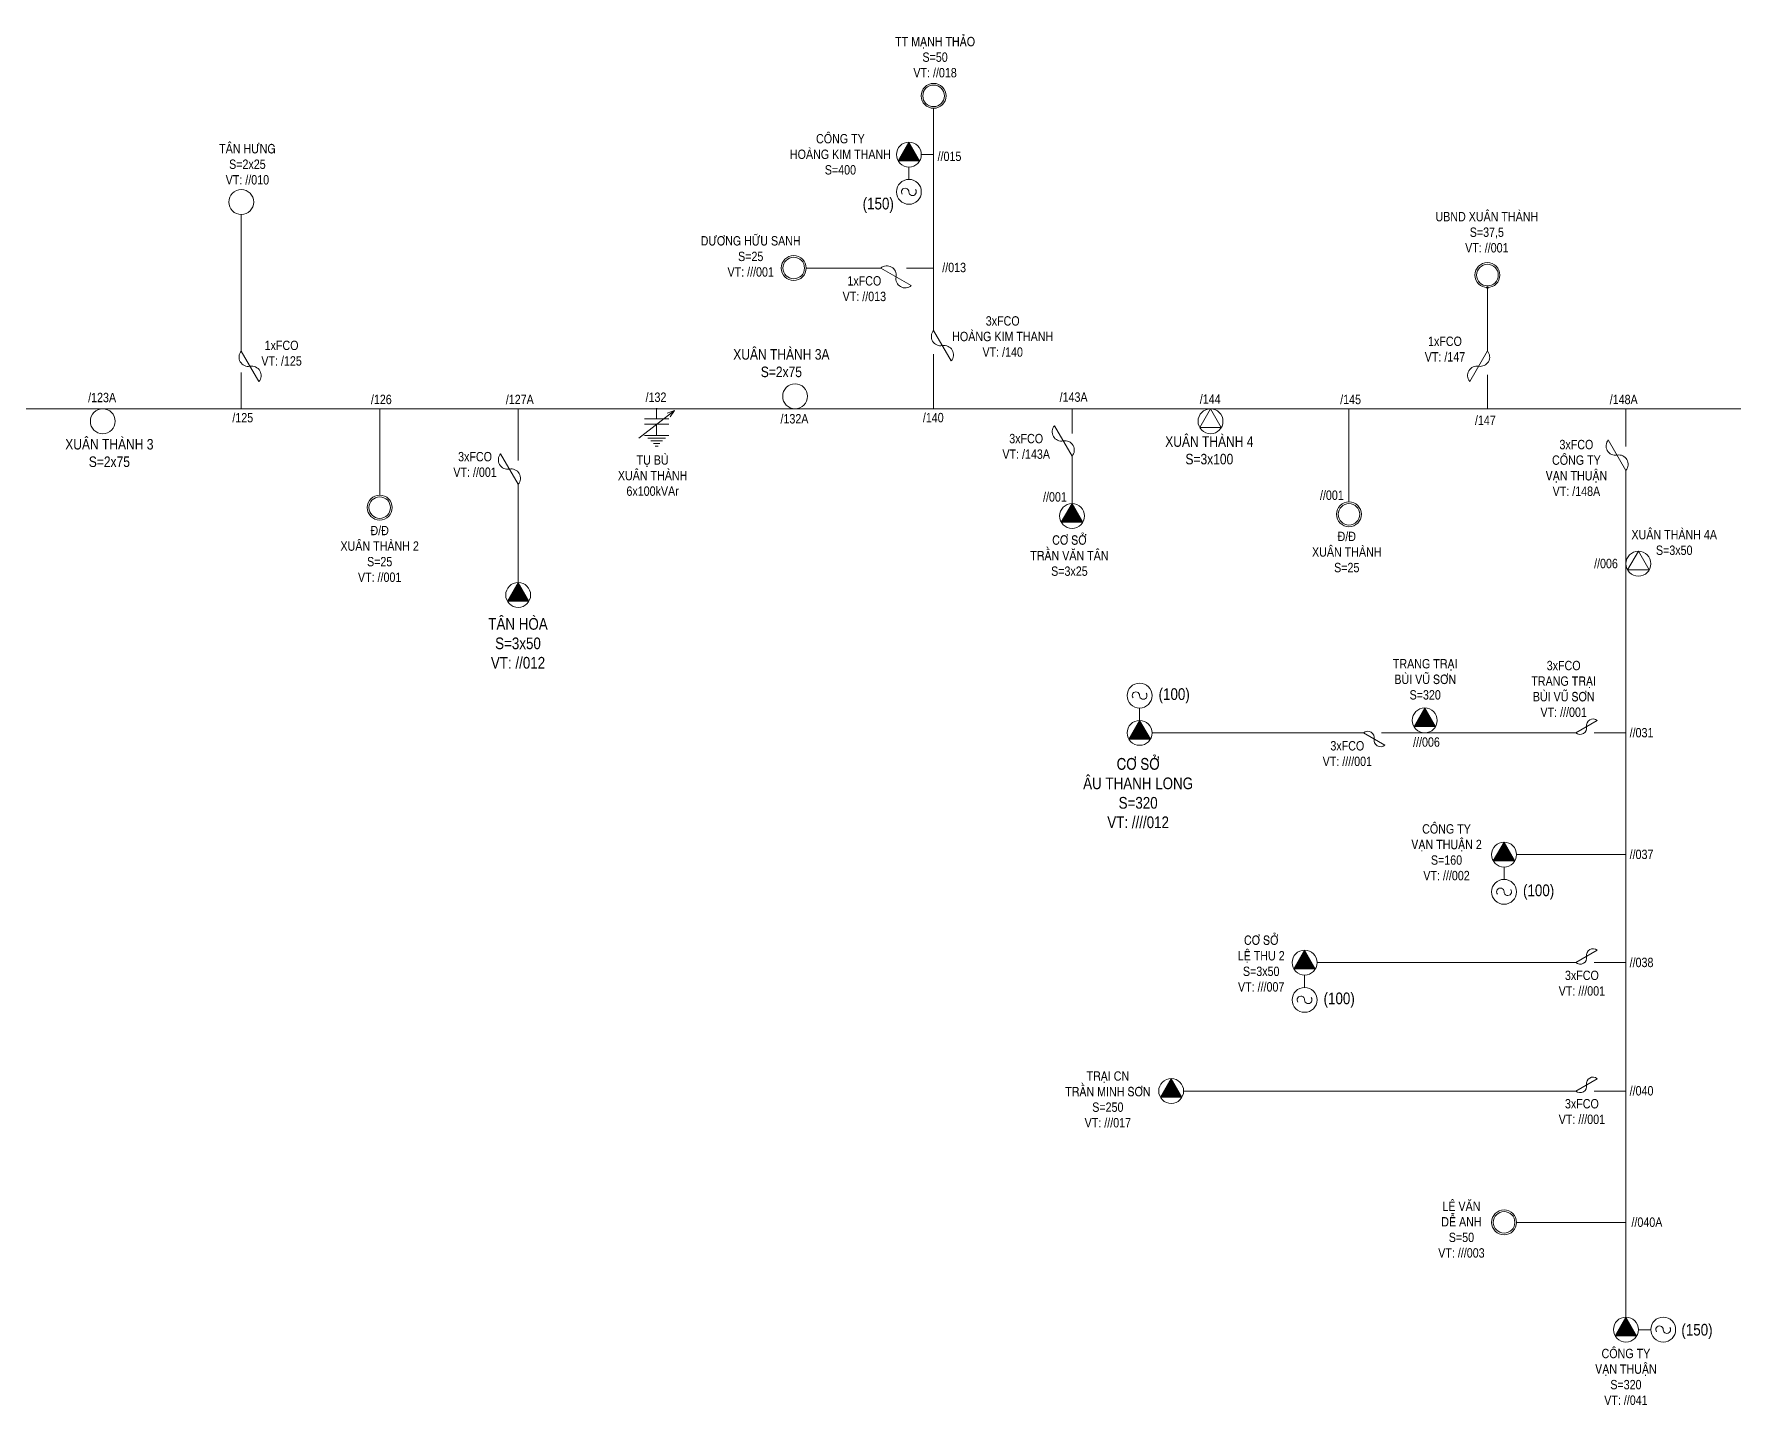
# Model space of a CAD drawing. Header units: inches. Extents: x 3694 to 9715, y -885 to 919.
# Drawn here: x 8707.3 to 9014.2, y -71.6 to 176 of the extents above; entities that cross this region are included whole.
import ezdxf

# ---------------------------------------------------------------- set-up
doc = ezdxf.new("R2010")
doc.units = ezdxf.units.IN
doc.header["$LTSCALE"] = 0.2
doc.header["$MEASUREMENT"] = 0
doc.layers.get('0').update_dxf_attribs({"lineweight": 5})
for name, color, linetype, lineweight in [('Day 22kV', 1, 'Continuous', 13), ('TBA', 5, 'Continuous', 9), ('Text', 7, 'Continuous', 9), ('Thiet bi', 3, 'Continuous', 9), ('Tuyen 473', 5, 'Continuous', 13)]:
    doc.layers.add(name, color=color, linetype=linetype, lineweight=lineweight)
doc.styles.add('V-H-C', font='VHELVCN_0.TTF')

# ---------------------------------------------------------------- blocks, each defined once
blk = doc.blocks.new('TBA 1P')
at = {"color": 0}
blk.add_circle((0, 0.8), 0.8, dxfattribs=at)
blk = doc.blocks.new('FCO')
at = {"color": 0}
blk.add_lwpolyline([(0, 0, 0.707499), (0.8, 0.8, -0.707499), (1.6, 1.6, -5.301682)], format="xyb", dxfattribs=at)
blk.add_lwpolyline([(0, 0), (1.6, 1.6)], dxfattribs=at)
blk = doc.blocks.new('TBA 3P')
at = {"color": 0}
blk.add_lwpolyline([(0, 1.6, 0, 1.39, 0), (0, 0.4, 0, 0, 0)], format="xyseb", dxfattribs=at)
blk.add_lwpolyline([(-0.69, 0.4), (0.69, 0.4), (0, 1.6)], close=True, dxfattribs=at)
blk.add_circle((0, 0.8), 0.8, dxfattribs=at)

msp = doc.modelspace()

# ---------------------------------------------------------------- linework, layer by layer
at = {"layer": 'Day 22kV'}
msp.add_line((8867.5, 154.21), (8869.72, 154.21), dxfattribs=at)
at = {"layer": 'Day 22kV', "color": 5}
for p, q in [((8816.49, 103.04), (8822.95, 108)), ((8822.95, 108), (8821.64, 107.55)), ((8822.95, 108), (8822.17, 106.85))]:
    msp.add_line(p, q, dxfattribs=at)
at = {"layer": 'TBA', "color": 5}
for p, q in [((8865.26, 151.96), (8865.26, 149.73)), ((8906.92, 54.28), (8906.92, 52.05)), ((8972.72, 25.58), (8972.72, 23.34)), ((8936.7, 6.07), (8936.7, 3.84)), ((8999.2, -57.96), (8996.97, -57.96))]:
    msp.add_line(p, q, dxfattribs=at)
at = {"layer": 'TBA'}
for points in [[(8919.72, 108.32), (8917.77, 104.95), (8921.67, 104.95)], [(8996.97, 82.59), (8995.02, 79.21), (8998.91, 79.21)]]:
    msp.add_lwpolyline(points, close=True, dxfattribs=at)
for centre, radius in [((8869.72, 164.82), 2.25), ((8869.72, 164.82), 1.95), ((8844.47, 133.73), 2.25), ((8844.47, 133.73), 1.95), ((8969.72, 132.46), 2.25), ((8969.72, 132.46), 1.95), ((8769.72, 90.47), 2.25), ((8769.72, 90.47), 1.95), ((8944.72, 89.26), 2.25), ((8944.72, 89.26), 1.95), ((8972.72, -38.58), 2.25), ((8972.72, -38.58), 1.95)]:
    msp.add_circle(centre, radius, dxfattribs=at)
at = {"layer": 'TBA', "ltscale": 2}
for centre in [(8919.72, 106.07), (8996.97, 80.34)]:
    msp.add_circle(centre, 2.25, dxfattribs=at)
at = {"layer": 'TBA', "color": 5}
for centre, start, end in [((8864.59, 147.48), 0, 218.6621), ((8865.93, 147.48), 180, 38.6621), ((8906.25, 56.53), 0, 218.6621), ((8907.58, 56.53), 180, 38.6621), ((8972.05, 21.1), 0, 218.6621), ((8973.39, 21.1), 180, 38.6621), ((8936.03, 1.59), 0, 218.6621), ((8937.37, 1.59), 180, 38.6621), ((9000.78, -57.96), 360, 218.6621), ((9002.12, -57.96), 180, 38.6621)]:
    msp.add_arc(centre, 0.669, start, end, dxfattribs=at)
at = {"layer": 'Thiet bi'}
for points, const_width in [([(8969.72, 130.34, 1), (8969.72, 130.09, 1), (8969.72, 130.34, 2.414214)], 0.242), ([(8819.72, 108.39, 1), (8819.72, 108.24, 1), (8819.72, 108.39, 2.414214)], 0.146)]:
    msp.add_lwpolyline(points, format="xyb", dxfattribs=dict(at, const_width=const_width))
at = {"layer": 'Thiet bi', "color": 5}
for points in [[(8819.72, 106.51), (8819.72, 108.32), (8819.72, 108.32)], [(8817.52, 106.51), (8821.92, 106.51), (8821.92, 106.51)], [(8817.52, 105.52), (8821.92, 105.52), (8821.92, 105.52)], [(8819.72, 105.52), (8819.72, 103.5), (8819.76, 103.5), (8819.76, 103.52)], [(8817.52, 103.5), (8821.92, 103.5), (8821.92, 103.5)], [(8818.1, 103.02), (8821.34, 103.02), (8821.34, 103.02)], [(8818.68, 102.54), (8820.76, 102.54), (8820.76, 102.54)], [(8819.13, 102.07), (8820.31, 102.07), (8820.31, 102.07)]]:
    msp.add_lwpolyline(points, dxfattribs=at)
at = {"layer": 'Thiet bi'}
msp.add_lwpolyline([(8819.47, 101.59), (8819.97, 101.59), (8819.97, 101.59)], dxfattribs=at)
at = {"layer": 'Tuyen 473'}
for p, q in [((8744.72, 118.74), (8744.72, 143.41)), ((8454.88, 108.32), (9302.94, 108.32)), ((8769.72, 92.71), (8769.72, 108.32)), ((8894.72, 103.85), (8894.72, 108.32)), ((8944.72, 91.51), (8944.72, 108.32)), ((8894.72, 91.21), (8894.72, 99.76))]:
    msp.add_line(p, q, dxfattribs=at)
for points in [[(8869.72, 122.47), (8869.72, 162.58)], [(8860.19, 133.73), (8846.72, 133.73), (8846.72, 133.73)], [(8864.86, 133.73), (8869.72, 133.73)], [(8969.72, 118.76), (8969.72, 130.22)], [(8869.72, 108.32), (8869.72, 118.17)], [(8744.72, 108.32), (8744.72, 114.89)], [(8969.72, 108.32), (8969.72, 114.46)], [(8794.72, 108.32), (8794.72, 98.97)], [(8994.72, 108.32), (8994.72, 101.5)], [(8994.72, 97.2), (8994.72, -55.71)], [(8794.72, 94.68), (8794.72, 76.95), (8794.72, 76.95)], [(8947.34, 49.8), (8909.16, 49.8)], [(8956.36, 49.8), (8950.62, 49.8)], [(8985.69, 49.8), (8956.36, 49.8)], [(8994.72, 49.8), (8988.98, 49.8)], [(8994.72, 27.82), (8974.97, 27.82)], [(8985.69, 8.32), (8938.95, 8.32)], [(8994.72, 8.32), (8988.98, 8.32)], [(8985.69, -14.87), (8914.86, -14.87)], [(8994.72, -14.87), (8988.98, -14.87)], [(8994.72, -38.58), (8974.97, -38.58)]]:
    msp.add_lwpolyline(points, dxfattribs=at)

# ---------------------------------------------------------------- block references
at = {"layer": 'TBA', "xscale": 2.809729812779551, "yscale": 2.809729812779551, "zscale": 2.809729812779032}
for p in [(8865.26, 151.96), (8894.72, 86.71), (8794.72, 72.45), (8958.4, 49.8), (8906.92, 47.55), (8972.72, 25.58), (8936.7, 6.07), (8912.62, -17.12), (8994.72, -60.2)]:
    msp.add_blockref('TBA 3P', p, dxfattribs=at)
at = {"layer": 'TBA', "xscale": 2.809729812778642, "yscale": 2.809729812779551, "zscale": 2.809729812779032, "rotation": 90}
for p in [(8746.97, 145.65), (8846.97, 110.57), (8721.97, 106.07)]:
    msp.add_blockref('TBA 1P', p, dxfattribs=at)
at = {"layer": 'TBA', "color": 5, "xscale": 2.809729812779551, "yscale": 2.809729812778642, "zscale": 2.809729812779032}
for p in [(8865.26, 145.24), (8906.92, 54.28), (8972.72, 18.85), (8936.7, -0.66), (9001.45, -60.2)]:
    msp.add_blockref('TBA 1P', p, dxfattribs=at)
at = {"layer": 'Thiet bi', "color": 5}
for p, xscale, yscale, zscale, rotation in [((8860.19, 133.73), -2.809729812778497, 2.809729812779551, 2.809729812779032, 194.9999999999957), ((8869.72, 122.47), 2.809729812778733, 2.809729812779551, 2.809729812779032, 254.9999999999864), ((8744.72, 118.74), 2.809729812778733, 2.809729812779551, 2.809729812779032, 254.9999999999864), ((8969.72, 118.76), -2.809729812778733, 2.809729812779551, 2.809729812779032, 105.0000000000136), ((8894.72, 99.76), 2.809729812778733, 2.809729812779551, 2.809729812779032, 74.99999999998644), ((8994.72, 97.2), 2.809729812778733, 2.809729812779551, 2.809729812779032, 74.99999999998644), ((8794.72, 94.68), 2.809729812778733, 2.809729812779551, 2.809729812779032, 74.99999999998644), ((8985.69, 49.8), 1.966810868945687, 1.966810868945686, 1.966810868945322, 344.9999999999854), ((8947.34, 49.8), -1.966810868945688, 1.966810868945686, 1.966810868945322, 195.0000000000146), ((8985.69, 8.32), 1.966810868945687, 1.966810868945686, 1.966810868945322, 344.9999999999854), ((8985.69, -14.87), 1.966810868945687, 1.966810868945686, 1.966810868945322, 344.9999999999854)]:
    msp.add_blockref('FCO', p, dxfattribs=dict(at, xscale=xscale, yscale=yscale, zscale=zscale, rotation=rotation))

# ---------------------------------------------------------------- texts
at = {"layer": 'Text', "attachment_point": 5, "style": 'V-H-C'}
for s, insert, char_height, width in [('TT MAÏNH THAÛO\\PS=50\\PVT: //018', (8869.99, 171.8), 1.6858, 22.5445), ('TAÂN HÖNG\\PS=2x25\\PVT: //010', (8745.83, 152.46), 1.686, 22.5445), ('COÂNG TY\\PHOAØNG KIM THANH\\PS=400', (8852.9, 154.26), 1.6858, 22.5445), ('//015', (8872.59, 153.89), 1.686, 22.5445), ('(150)', (8859.73, 145.05), 2.107, 28.1807), ('UBND XUAÂN THAØNH\\PS=37,5\\PVT: //001', (8969.61, 140.19), 1.6858, 22.5445), ('DÖÔNG HÖÕU SANH\\PS=25\\PVT: ///001', (8836.7, 135.82), 1.6858, 22.5445), ('1xFCO\\PVT: //013', (8857.22, 130), 1.686, 22.5445), ('//013', (8873.43, 133.82), 1.686, 22.5445), ('3xFCO\\PHOAØNG KIM THANH\\PVT: /140', (8882.2, 121.36), 1.6858, 22.5445), ('1xFCO\\PVT: /125', (8752, 118.35), 1.686, 22.5445), ('1xFCO\\PVT: /147', (8962.05, 119.09), 1.686, 22.5445), ('XUAÂN THAØNH 3A\\PS=2x75', (8842.24, 116.55), 1.8966, 19.6808), ('/123A', (8719.6, 110.34), 1.686, 22.5445), ('/126', (8770.01, 109.99), 1.686, 22.5445), ('/127A', (8795.01, 109.99), 1.686, 22.5445), ('/132', (8819.6, 110.39), 1.686, 22.5445), ('/143A', (8895, 110.42), 1.686, 22.5445), ('/144', (8919.66, 110.05), 1.686, 22.5445), ('/145', (8945.01, 109.99), 1.686, 22.5445), ('/148A', (8994.32, 109.99), 1.686, 22.5445), ('/125', (8744.99, 106.7), 1.686, 22.5445), ('/132A', (8844.6, 106.5), 1.686, 22.5445), ('/140', (8869.66, 106.71), 1.686, 22.5445), ('/147', (8969.34, 106.23), 1.686, 22.5445), ('XUAÂN THAØNH 3\\PS=2x75', (8720.91, 100.32), 1.8966, 19.6808), ('3xFCO\\PVT: /143A', (8886.44, 101.52), 1.686, 22.5445), ('XUAÂN THAØNH 4\\PS=3x100', (8919.51, 100.8), 1.8966, 19.6808), ('3xFCO\\PCOÂNG TY\\PVAÏN THUAÄN\\PVT: /148A', (8985.78, 97.63), 1.6858, 22.5445), ('3xFCO\\PVT: //001', (8786.93, 98.26), 1.686, 22.5445), ('TUÏ BUØ \\PXUAÂN THAØNH \\P6x100kVAr', (8818.99, 96.25), 1.6858, 22.5445), ('//001', (8891.63, 92.39), 1.686, 22.5445), ('//001', (8941.63, 92.7), 1.686, 22.5445), ('Ñ/Ñ\\PXUAÂN THAØNH 2\\PS=25\\PVT: //001', (8769.71, 82.11), 1.6858, 22.5445), ('CÔ SÔÛ\\PTRAÀN VAÊN TAÂN\\PS=3x25', (8894.24, 81.8), 1.6858, 22.5445), ('Ñ/Ñ\\PXUAÂN THAØNH\\PS=25', (8944.32, 82.45), 1.6858, 22.5445), ('XUAÂN THAØNH 4A\\PS=3x50', (9003.44, 84.17), 1.6858, 22.5445), ('//006', (8991.12, 80.36), 1.686, 31.6809), ('TAÂN HOØA\\PS=3x50\\PVT: //012', (8794.69, 65.95), 2.107, 27.472), ('TRANG TRAÏI\\PBUØI VUÕ SÔN\\PS=320', (8958.48, 59.46), 1.6858, 22.5445), ('3xFCO\\PTRANG TRAÏI\\PBUØI VUÕ SÔN\\PVT: ///001', (8983.48, 57.73), 1.6858, 22.5445), ('(100)', (8913.16, 56.48), 2.107, 28.1807), ('//031', (8997.54, 49.82), 1.686, 22.5445), ('3xFCO\\PVT: ////001', (8944.42, 46.05), 1.6858, 22.5445), ('///006', (8958.71, 48.13), 1.686, 22.5445), ('CÔ SÔÛ\\PAÂU THANH LONG\\PS=320\\PVT: ////012', (8906.65, 38.91), 2.1073, 27.472), ('COÂNG TY\\PVAÏN THUAÄN 2\\PS=160\\PVT: ///002', (8962.33, 28.23), 1.6858, 22.5445), ('//037', (8997.54, 27.85), 1.686, 22.5445), ('(100)', (8978.96, 21.05), 2.107, 28.1807), ('CÔ SÔÛ\\PLEÄ THU 2\\PS=3x50\\PVT: ///007', (8928.87, 8.14), 1.686, 22.5445), ('//038', (8997.54, 8.34), 1.686, 22.5445), ('3xFCO\\PVT: ///001', (8986.77, 4.6), 1.686, 22.5445), ('(100)', (8942.95, 1.54), 2.107, 28.1807), ('TRAÏI CN\\PTRAÀN MINH SÔN\\PS=250\\PVT: ///017', (8901.18, -16.39), 1.6858, 22.5445), ('//040', (8997.54, -14.84), 1.686, 22.5445), ('3xFCO\\PVT: ///001', (8986.77, -18.58), 1.686, 22.5445), ('LEÂ VAÊN\\PDEÃ ANH\\PS=50\\PVT: ///003', (8965.02, -39.9), 1.686, 22.5445), ('//040A', (8998.51, -38.56), 1.686, 22.5445), ('(150)', (9007.55, -58.29, 1), 2.107, 28.1807), ('COÂNG TY\\PVAÏN THUAÄN\\PS=320\\PVT: //041', (8994.72, -66.49), 1.6858, 22.5445)]:
    msp.add_mtext(s, dxfattribs=dict(at, insert=insert, char_height=char_height, width=width))

doc.saveas('drawing.dxf')
